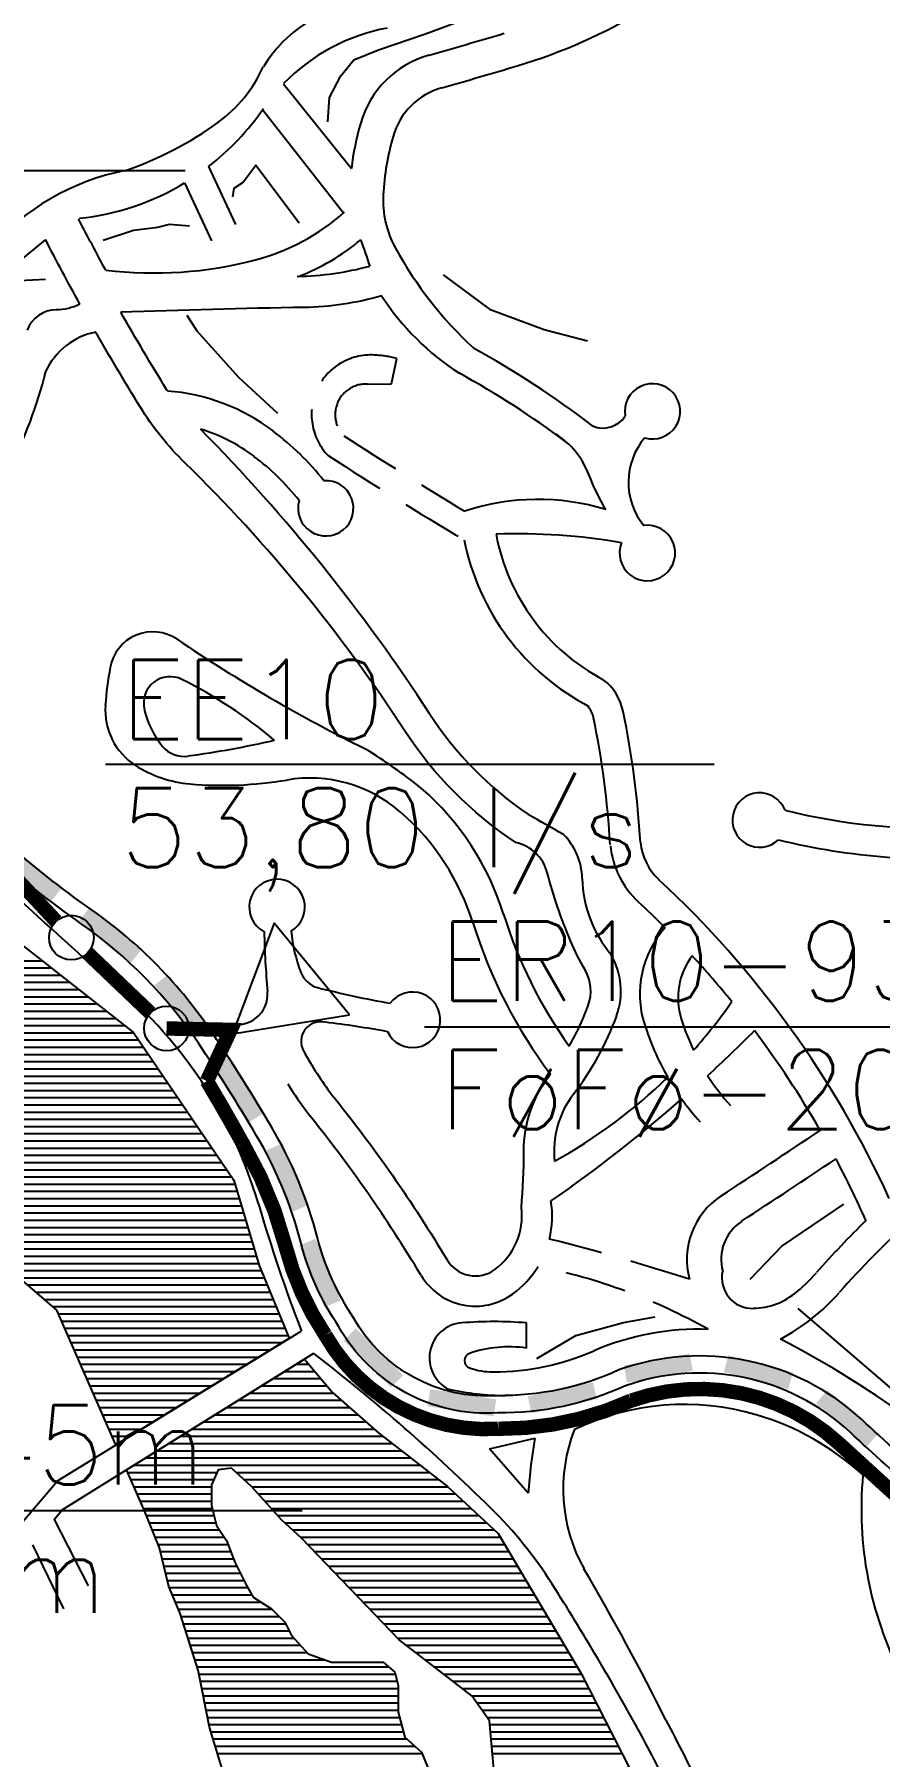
# Model space of a CAD drawing. Extents: x 578289 to 593263, y 7501070 to 7511782.
# Drawn here: x 583790 to 584377, y 7507988 to 7509183 of the extents above; entities that cross this region are included whole.
import ezdxf

# ---------------------------------------------------------------- set-up
doc = ezdxf.new("R2010")
doc.units = 0
doc.header["$LTSCALE"] = 170
doc.header["$MEASUREMENT"] = 0
doc.linetypes.add('HIDDEN', pattern=[0.375, 0.25, -0.125])
doc.layers.get('0').update_dxf_attribs({"linetype": 'CONTINUOUS'})
for name, color, linetype in [('ESTACAO', 5, 'CONTINUOUS'), ('HATCH', 4, 'CONTINUOUS'), ('L-FERREA', 6, 'CONTINUOUS'), ('PROJECAO', 7, 'HIDDEN'), ('RIO', 4, 'CONTINUOUS'), ('RUA', 7, 'CONTINUOUS'), ('TEXTO', 5, 'CONTINUOUS')]:
    doc.layers.add(name, color=color, linetype=linetype)
doc.styles.get("Standard").update_dxf_attribs({"font": 'ROMANSBR.SHX'})

# ---------------------------------------------------------------- blocks, each defined once
blk = doc.blocks.new('*X8')
at = {"color": 0}
for p, q in [((583964, 7508255), (583985, 7508255)), ((583972.1, 7508260), (583980.8, 7508260)), ((583939.9, 7508240), (583997.5, 7508240)), ((583948, 7508245), (583993.3, 7508245)), ((583956, 7508250), (583989.2, 7508250)), ((583923.9, 7508230), (584009, 7508230)), ((583931.9, 7508235), (584003.3, 7508235)), ((583907.8, 7508220), (584020.4, 7508220)), ((583915.8, 7508225), (584014.7, 7508225)), ((583883.7, 7508205), (584038.6, 7508205)), ((583891.8, 7508210), (584032.2, 7508210)), ((583899.8, 7508215), (584026.1, 7508215)), ((583867.7, 7508195), (584051.5, 7508195)), ((583875.7, 7508200), (584045, 7508200)), ((583855, 7508185), (583917.1, 7508185)), ((583857.2, 7508180), (583914.9, 7508180)), ((583859.6, 7508190), (584057.9, 7508190)), ((583930.4, 7508185), (584064.3, 7508185)), ((583935.8, 7508180), (584070.8, 7508180)), ((583859.4, 7508175), (583913.3, 7508175)), ((583861.6, 7508170), (583913.3, 7508170)), ((583941.2, 7508175), (584077.2, 7508175)), ((583945.7, 7508170), (584082.5, 7508170)), ((583863.8, 7508165), (583913.3, 7508165)), ((583865.9, 7508160), (583913.7, 7508160)), ((583950.2, 7508165), (584087.9, 7508165)), ((583954.7, 7508160), (584093.3, 7508160)), ((583868, 7508155), (583915, 7508155)), ((583870.1, 7508150), (583916.2, 7508150)), ((583872.1, 7508145), (583918.8, 7508145)), ((583959.2, 7508155), (584098.7, 7508155)), ((583964.2, 7508150), (584104.1, 7508150)), ((583969.6, 7508145), (584109.4, 7508145)), ((583874.2, 7508140), (583922.1, 7508140)), ((583876.3, 7508135), (583924.7, 7508135)), ((583975.1, 7508140), (584113.6, 7508140)), ((583980, 7508135), (584116.5, 7508135)), ((583877.8, 7508130), (583926.6, 7508130)), ((583879, 7508125), (583928.5, 7508125)), ((583880.2, 7508120), (583930.8, 7508120)), ((583984.8, 7508130), (584119.5, 7508130)), ((583989.6, 7508125), (584122.5, 7508125)), ((583994.4, 7508120), (584125.4, 7508120)), ((583881.4, 7508115), (583933.3, 7508115)), ((583882.6, 7508110), (583935.8, 7508110)), ((583999.2, 7508115), (584128.4, 7508115)), ((584004, 7508110), (584131.4, 7508110)), ((583883.9, 7508105), (583938.4, 7508105)), ((583886, 7508100), (583941.2, 7508100)), ((584008.8, 7508105), (584134.3, 7508105)), ((584013.6, 7508100), (584137.3, 7508100)), ((583888.1, 7508095), (583947.5, 7508095)), ((583890.2, 7508090), (583955.2, 7508090)), ((583892, 7508085), (583960.2, 7508085)), ((584018.4, 7508095), (584140.3, 7508095)), ((584023.2, 7508090), (584143.2, 7508090)), ((584028, 7508085), (584146.2, 7508085)), ((583893.6, 7508080), (583964.7, 7508080)), ((583895.2, 7508075), (583967.2, 7508075)), ((584032.8, 7508080), (584149.2, 7508080)), ((584037.7, 7508075), (584152.1, 7508075)), ((583896.8, 7508070), (583970.4, 7508070)), ((583898.4, 7508065), (583975, 7508065)), ((584042.5, 7508070), (584155.1, 7508070)), ((584048.6, 7508065), (584158.1, 7508065)), ((583900.1, 7508060), (583979.5, 7508060)), ((583901.7, 7508055), (583991.8, 7508055)), ((583903.3, 7508050), (584036.2, 7508050)), ((584055, 7508060), (584161.1, 7508060)), ((584061.5, 7508055), (584164, 7508055)), ((584068, 7508050), (584167, 7508050)), ((583904.5, 7508045), (584040.8, 7508045)), ((583905.5, 7508040), (584042.1, 7508040)), ((584074.4, 7508045), (584169.9, 7508045)), ((584080.9, 7508040), (584172.5, 7508040)), ((583906.5, 7508035), (584042.8, 7508035)), ((583907.5, 7508030), (584042.8, 7508030)), ((583908.5, 7508025), (584042.8, 7508025)), ((584087.4, 7508035), (584175, 7508035)), ((584093.8, 7508030), (584177.6, 7508030)), ((584097.4, 7508025), (584180.1, 7508025)), ((583909.5, 7508020), (584042.8, 7508020)), ((583910.5, 7508015), (584043.8, 7508015)), ((584101, 7508020), (584182.7, 7508020)), ((584104.6, 7508015), (584185.2, 7508015)), ((583911.5, 7508010), (584045.1, 7508010)), ((583912.9, 7508005), (584046.4, 7508005)), ((584106.4, 7508010), (584187.8, 7508010)), ((584106.9, 7508005), (584190.3, 7508005)), ((583914.4, 7508000), (584048.9, 7508000)), ((583915.9, 7507995), (584054.4, 7507995)), ((583917.4, 7507990), (584059.3, 7507990)), ((584107.3, 7508000), (584192.9, 7508000)), ((584107.7, 7507995), (584195.4, 7507995)), ((584108.2, 7507990), (584198, 7507990))]:
    blk.add_line(p, q, dxfattribs=at)
blk = doc.blocks.new('*X9')
at = {"color": 0}
for p, q in [((583528.9, 7508540), (583795.7, 7508540)), ((583534.2, 7508535), (583802.1, 7508535)), ((583539.5, 7508530), (583808.5, 7508530)), ((583544.8, 7508525), (583814.9, 7508525)), ((583550.1, 7508520), (583821.2, 7508520)), ((583555.4, 7508515), (583827.6, 7508515)), ((583560.8, 7508510), (583834, 7508510)), ((583571.4, 7508505), (583840.4, 7508505)), ((583582, 7508500), (583846.8, 7508500)), ((583592.6, 7508495), (583853.1, 7508495)), ((583603.3, 7508490), (583859.3, 7508490)), ((583611.8, 7508485), (583862.7, 7508485)), ((583617.8, 7508480), (583866.1, 7508480)), ((583623.8, 7508475), (583869.5, 7508475)), ((583629.8, 7508470), (583872.9, 7508470)), ((583635.8, 7508465), (583876.3, 7508465)), ((583641.8, 7508460), (583879.7, 7508460)), ((583647.8, 7508455), (583883.1, 7508455)), ((583653.8, 7508450), (583886.5, 7508450)), ((583659.8, 7508445), (583889.9, 7508445)), ((583665.8, 7508440), (583893.3, 7508440)), ((583671.8, 7508435), (583896.7, 7508435)), ((583677.8, 7508430), (583900.1, 7508430)), ((583683.8, 7508425), (583903.5, 7508425)), ((583689.8, 7508420), (583906.8, 7508420)), ((583695.8, 7508415), (583910.2, 7508415)), ((583701.8, 7508410), (583913.6, 7508410)), ((583707.8, 7508405), (583917, 7508405)), ((583713.8, 7508400), (583920.4, 7508400)), ((583719.2, 7508395), (583923.8, 7508395)), ((583723.1, 7508390), (583927.2, 7508390)), ((583727, 7508385), (583929.5, 7508385)), ((583730.9, 7508380), (583931, 7508380)), ((583734.8, 7508375), (583932.5, 7508375)), ((583738.7, 7508370), (583934, 7508370)), ((583742.6, 7508365), (583935.4, 7508365)), ((583746.5, 7508360), (583936.9, 7508360)), ((583750.4, 7508355), (583938.4, 7508355)), ((583754.2, 7508350), (583939.9, 7508350)), ((583758.1, 7508345), (583941.4, 7508345)), ((583762, 7508340), (583942.9, 7508340)), ((583765.9, 7508335), (583944.3, 7508335)), ((583769.8, 7508330), (583945.8, 7508330)), ((583773.9, 7508325), (583947.7, 7508325)), ((583779.7, 7508320), (583949.8, 7508320)), ((583785.5, 7508315), (583951.8, 7508315)), ((583791.4, 7508310), (583953.9, 7508310)), ((583797.2, 7508305), (583956, 7508305)), ((583803, 7508300), (583958, 7508300)), ((583807, 7508295), (583960.1, 7508295)), ((583809.2, 7508290), (583962.2, 7508290)), ((583811.4, 7508285), (583964.2, 7508285)), ((583813.5, 7508280), (583966.3, 7508280)), ((583815.7, 7508275), (583962.5, 7508275)), ((583817.9, 7508270), (583954.3, 7508270)), ((583820.1, 7508265), (583946.2, 7508265)), ((583822.3, 7508260), (583938.1, 7508260)), ((583824.5, 7508255), (583929.9, 7508255)), ((583826.6, 7508250), (583921.8, 7508250)), ((583828.8, 7508245), (583913.6, 7508245)), ((583831, 7508240), (583905.5, 7508240)), ((583833.2, 7508235), (583897.3, 7508235)), ((583835.4, 7508230), (583889.2, 7508230)), ((583837.6, 7508225), (583881, 7508225)), ((583839.7, 7508220), (583872.9, 7508220)), ((583841.9, 7508215), (583864.7, 7508215)), ((583844.1, 7508210), (583856.6, 7508210)), ((583846.3, 7508205), (583848.4, 7508205))]:
    blk.add_line(p, q, dxfattribs=at)
blk = doc.blocks.new('E')
at = {"layer": 'L-FERREA'}
blk.add_solid([(-22.9, -6), (-22.9, 6), (23.4, -6), (23.4, 6)], dxfattribs=at)

msp = doc.modelspace()

# ---------------------------------------------------------------- linework, layer by layer
at = {"layer": 'ESTACAO'}
msp.add_line((584320.1, 7508298.6), (584502.6, 7508141.8), dxfattribs=at)
at = {"layer": 'ESTACAO', "const_width": 10}
for points in [[(583757.6, 7508618.6), (583805.4, 7508567.4)], [(583827.2, 7508545.3), (583870.8, 7508503.7)]]:
    msp.add_lwpolyline(points, dxfattribs=at)
at = {"layer": 'ESTACAO'}
msp.add_lwpolyline([(584008.9, 7508502.5), (583956.7, 7508566.1), (583927.7, 7508489.2)], close=True, dxfattribs=at)
at = {"layer": 'ESTACAO', "linetype": 'HIDDEN', "const_width": 10}
msp.add_lwpolyline([(584477.4, 7508081.1, 0.041585), (584449.7, 7508114.9, -0.009229), (584348.6, 7508205, 0.277803), (584204.5, 7508234.8, -0.1083), (584112.1, 7508215.2, -0.286603), (583992.2, 7508280.2, -0.085052), (583964.5, 7508342, 0.070288), (583935, 7508413, 0.009508), (583910, 7508456.5), (583926.5, 7508492), (583882, 7508493)], format="xyb", dxfattribs=at)
at = {"layer": 'ESTACAO'}
for centre in [(583816, 7508556), (583882, 7508493)]:
    msp.add_circle(centre, 15.5, dxfattribs=at)
at = {"layer": 'L-FERREA'}
for points in [[(584465.5, 7508131.7, -0.0093), (584364.2, 7508221.8, 0.279539), (584195.9, 7508256.1, -0.110513), (584111.4, 7508238.2, -0.290778), (584011.8, 7508292.3, -0.086337), (583986.7, 7508347.7, 0.070288), (583954.8, 7508424.7, 0.013916), (583914.1, 7508489.4, 0.09299), (583829.7, 7508575.6, -0.028199), (583769.5, 7508623, -0.105684), (583739.7, 7508663.3, 0.03046), (583722.8, 7508695.2, -0.06578), (583681.1, 7508789.4, 0.079363), (583645.3, 7508864.7, 0.01663), (583619.3, 7508900), (583453.6, 7509109.7), (583249.2, 7509367.3, -0.202033)], [(584457.3, 7508122.9, -0.009263), (584356.1, 7508213, 0.27867), (584200.4, 7508245, -0.109311), (584111.8, 7508226.2, -0.288416), (584001.6, 7508286, -0.085622), (583975.1, 7508344.7, 0.070288), (583944.5, 7508418.6, 0.013916), (583904.1, 7508482.7, 0.09299), (583822.8, 7508565.7, -0.028199), (583761.6, 7508614, -0.105684), (583728.8, 7508658.3, 0.03046), (583712.6, 7508688.9, -0.06578), (583669.6, 7508786, 0.079363), (583635.4, 7508857.9, 0.01663), (583609.9, 7508892.5), (583444.2, 7509102.2), (583240, 7509359.7, -0.202474)]]:
    msp.add_lwpolyline(points, format="xyb", dxfattribs=at)
at = {"layer": 'PROJECAO'}
for p, q in [((584038.2, 7508940.2), (584041.8, 7508957.9)), ((584021.4, 7508940.1), (584038.2, 7508940.2))]:
    msp.add_line(p, q, dxfattribs=at)
for centre, radius, start, end in [((584023.8, 7508919.1), 41.2, 86.7383, 223.7642), ((584021.2, 7508874), 86.4, 76.2142, 86.7383), ((584020.2, 7508918.9), 21.2, 86.7383, 223.7642), ((585628.5, 7511417.9), 2992.4, 237.1411, 239.0397), ((585628.5, 7511421), 3012.4, 237.1411, 239.2539), ((583754.3, 7506796.1), 1599.9, 72.1471, 75.7668), ((584059.4, 7507930), 406, 60.7506, 78.5835)]:
    msp.add_arc(centre, radius, start, end, dxfattribs=at)
at = {"layer": 'RIO'}
for points in [[(583994, 7509122), (583995, 7509139), (584003, 7509154), (584012, 7509165), (584029, 7509172), (584061, 7509183), (584091, 7509194), (584134, 7509216), (584178, 7509240), (584198, 7509250), (584214, 7509254)], [(583928, 7509070), (583929, 7509076), (583935, 7509080), (583944, 7509092), (583974, 7509052)], [(583838, 7509040), (583859, 7509047), (583876, 7509049), (583884, 7509051), (583898, 7509050)], [(583736, 7508919), (583731, 7508953), (583733, 7508969), (583735, 7508976), (583740, 7508986), (583750, 7508998), (583765, 7509009), (583780, 7509012), (583798, 7509013)], [(584074, 7509016), (584106, 7508992), (584144, 7508978), (584174, 7508970)], [(583896, 7508988), (583903, 7508977), (583932, 7508945), (583959, 7508920)], [(584287, 7508319), (584309, 7508342), (584352, 7508371)], [(584139, 7508264), (584166, 7508280), (584199, 7508289), (584221, 7508293)], [(583927.6, 7507956.4), (583911.9, 7508008.3), (583904, 7508047.7), (583891.4, 7508087), (583883.5, 7508105.9), (583877.2, 7508132.7), (583866.2, 7508159.5), (583854.3, 7508186.7), (583977.8, 7508263.6), (583997.4, 7508240.2), (584029.2, 7508212.3), (584076.9, 7508175.2), (584112, 7508142.6), (584169.7, 7508045.4), (584226.3, 7507934.5)], [(584110.9, 7507958.4), (584106.2, 7508012.7), (584093.8, 7508030), (584043.5, 7508068.9), (583975.7, 7508139.4), (583961.8, 7508152.1), (583941, 7508175.2), (583927.1, 7508188), (583917.9, 7508186.8), (583913.3, 7508176.4), (583913.3, 7508162), (583916.7, 7508148.1), (583923.7, 7508137.7), (583929.4, 7508122.7), (583937.5, 7508106.5), (583942.2, 7508098.4), (583954.9, 7508090.3), (583964.1, 7508081.1), (583968.8, 7508071.8), (583980.3, 7508059.1), (583996.5, 7508053.3), (584016.2, 7508053.3), (584032.4, 7508053.3), (584040.5, 7508046.4), (584042.8, 7508037.1), (584042.8, 7508018.7), (584047.4, 7508001.3), (584059, 7507990.9), (584063.6, 7507979.4)]]:
    msp.add_lwpolyline(points, dxfattribs=at)
msp.add_lwpolyline([(583846.8, 7508204), (583805.9, 7508297.6), (583773.4, 7508325.4), (583718.2, 7508396.4), (583609.2, 7508487.2), (583560.6, 7508510.1), (583520.9, 7508547.6), (583367.9, 7508729.5), (583365, 7508735.2), (583502.5, 7508817.1), (583511, 7508803.6), (583526.8, 7508782), (583557.7, 7508746.8), (583733.3, 7508601.5), (583757.6, 7508569.8), (583859.1, 7508490.3), (583928.7, 7508387.8), (583946.2, 7508328.6), (583966.9, 7508278.6), (583967.3, 7508278)], close=True, dxfattribs=at)
at = {"layer": 'RUA', "linetype": 'CONTINUOUS'}
for p, q in [((583963.2, 7509148.5), (584010.3, 7509089.6)), ((583948.7, 7509130.6), (584004.8, 7509058.9)), ((583911.1, 7509091.1), (583929.9, 7509050.9)), ((583894.4, 7509079.7), (583913.2, 7509039.5)), ((583694, 7508955), (583798.1, 7509040.1)), ((584131.8, 7508271.2), (584131.8, 7508288.7)), ((583806.4, 7508179.2), (583975.5, 7508283)), ((583809.6, 7508158.9), (583984.2, 7508267.6)), ((584106.2, 7508201.4), (584137.6, 7508208.7)), ((584137.6, 7508208.7), (584134.7, 7508190.3)), ((584132.9, 7508170.6), (584106.2, 7508201.4)), ((584134.7, 7508190.3), (584132.9, 7508170.6)), ((583760, 7508124.9), (583806.4, 7508179.2)), ((583804, 7508152.3), (583809.6, 7508158.9)), ((583804, 7508152.3), (583827.6, 7508106.3)), ((583788.9, 7508134.6), (583810.4, 7508090.4))]:
    msp.add_line(p, q, dxfattribs=at)
for points in [[(583839.8, 7509019.2, -0.005905), (583821, 7509054.7, -0.007313)], [(583821.9, 7508995.6, -0.007313), (583798.1, 7509040.1)], [(583882.7, 7508935.3, -0.001087), (583882.3, 7508935.9, -0.00923), (583850.3, 7508990, -0.008721)], [(584161.4, 7508480.6, 0.043785), (584174.6, 7508509, 0.223345), (584172.4, 7508533.6, -0.033153), (584162.3, 7508553.8, -0.034332), (584146.1, 7508601.3, 0.283057), (584124.3, 7508622, -0.103106), (584047.1, 7508699.7, 0.055094), (583894.9, 7508885.3, -0.060937), (583863.6, 7508924.4, -0.008721), (583832.9, 7508976.1)], [(583977.2, 7508477.2, 0.036198), (583996.7, 7508447, -0.035292), (584076.7, 7508332.4, 0.441441), (584109.7, 7508325.7, 0.273939), (584128.2, 7508368.7, 0.023179), (584129.9, 7508407.8, -0.167446), (584147.8, 7508460.4, 0.001407), (584148.4, 7508461.2, 0.223345)]]:
    msp.add_lwpolyline(points, format="xyb", dxfattribs=at)
for centre, radius, start, end in [((584015.8, 7509525.6), 380.8, 286.7119, 315.874), ((584031.3, 7509109.9), 96.3, 98.1622, 148.4842), ((584059.3, 7509055.7), 133.6, 100.4103, 135.9668), ((583278.9, 7511972.2), 2911.7, 285.6464, 286.7119), ((583862, 7509199.2), 95.4, 305.8699, 335.905), ((584082.7, 7509102.2), 68.7, 105.6464, 164.3144), ((583282.3, 7511968.8), 2931.7, 285.6464, 286.7119), ((584086.1, 7509098.8), 48.7, 105.6464, 164.3144), ((583802.6, 7509231.9), 177.8, 307.6229, 325.532), ((583772.9, 7509322.4), 247.6, 288.914, 305.8699), ((584218.3, 7509064.1), 209.6, 164.3144, 173.0028), ((584221.7, 7509060.7), 189.6, 164.3144, 176.7491), ((583886.2, 7508922.6), 168.9, 101.2716, 138.9387), ((583802.6, 7509231.9), 177.8, 276.1623, 301.1109), ((584101.1, 7509067.6), 68.8, 176.7491, 208.8749), ((583906, 7509170.4), 149, 284.6493, 311.9204), ((583920.8, 7509154.2), 149, 290.6945, 310.1049), ((583628.5, 7508894.4), 414.8, 17.9088, 20.5852), ((584283.5, 7509168.2), 277.1, 208.8749, 227.1062), ((583873.5, 7509294.6), 277.4, 263.0236, 284.6493), ((583968.7, 7509224.3), 209.5, 271.0917, 285.0532), ((583805, 7509030.2), 38.4, 270.6555, 296.0451), ((584141.3, 7500396.8), 8598.1, 91.09169, 91.93964), ((583973.5, 7509202.9), 209.5, 271.0917, 286.0082), ((584184.1, 7509100.7), 182.3, 212.9937, 237.1452), ((583805.7, 7508970), 21.7, 90.6555, 159.6415), ((583842.5, 7508928.1), 49, 101.3385, 154.9316), ((583780.9, 7508393.6), 652.1, 52.5243, 61.216), ((583507.8, 7509020), 299, 332.142, 346.219), ((583780.9, 7508393.6), 632.1, 53.2513, 61.216), ((583871.9, 7508795.9), 139.8, 53.0256, 85.5359), ((584219.2, 7508921.2), 19.2, 253.7293, 189.6535), ((583871.9, 7508795.9), 117.8, 53.0256, 73.4064), ((583006.6, 7508021.9), 1262.8, 33.0779, 44.6137), ((584184.9, 7508927.9), 18.3, 246.5399, 327.312), ((583839.9, 7508753.4), 192.9, 38.3329, 53.0256), ((584122.4, 7508857.7), 56.1, 20.484, 58.2254), ((584250.3, 7508872), 47.8, 139.7642, 218.8619), ((583839.9, 7508753.4), 170.9, 38.2784, 53.0256), ((583992.5, 7508853.9), 19.2, 163.6689, 93.8431), ((584308.1, 7508927.1), 142.2, 200.484, 211.4003), ((584139.7, 7508701.1), 159, 72.7975, 108.5716), ((584215.6, 7508822.9), 19.3, 158.1577, 97.2802), ((584252.5, 7508864.8), 167.3, 191.2751, 242.4937), ((584126.1, 7508417.2), 419, 80.1643, 92.1151), ((584252.5, 7508862.5), 144.3, 190.6145, 242.1551), ((583872.5, 7508738.1), 30.1, 55.8707, 169.6951), ((584508.7, 7509676.7), 1103.8, 235.8707, 243.723), ((584092.1, 7508698.1), 253.3, 169.6951, 175.6837), ((583884.5, 7508718.7), 18.4, 63.516, 192.5703), ((583748.5, 7508445.7), 323.4, 49.8537, 63.516), ((584162.4, 7508705.4), 37.2, 11.5874, 52.4577), ((584162.4, 7508705.4), 16.2, 11.5874, 52.4577), ((583884.9, 7508713.8), 45.4, 175.6837, 237.4769), ((583926, 7508727.9), 61, 192.5703, 219.7051), ((584272.1, 7508846), 247.4, 213.0387, 235.808), ((583571, 7508584.1), 619.9, 3.3842, 11.5874), ((583571, 7508584.1), 640.9, 3.3842, 11.5874), ((583894.2, 7508701.5), 19.7, 219.7051, 277.8196), ((583799.2, 7509393.3), 717.9, 277.8196, 282.6937), ((583826.1, 7508369.3), 372.1, 51.3039, 58.5829), ((583905.4, 7508745.9), 83.5, 237.4769, 265.0636), ((583921.2, 7508929.6), 267.9, 265.0636, 279.5145), ((583981.4, 7508570.8), 95.9, 49.003, 99.5145), ((583933.5, 7508515.7), 190.9, 17.2546, 49.003), ((584293.5, 7508637.6), 18.9, 20.9314, 313.5867), ((583933.5, 7508515.7), 168.9, 17.2546, 49.003), ((582962.8, 7506550.4), 2396.2, 60.0944, 60.7666), ((584417.1, 7509077.2), 445.6, 256.2533, 272.5503), ((584125.7, 7508596.1), 44.7, 1.3793, 44.6256), ((584251.4, 7508626.2), 40.8, 185.9546, 227.206), ((584417.1, 7509077.2), 466.6, 256.2986, 275.096), ((584251.4, 7508626.2), 61.8, 185.9546, 227.206), ((560938.4, 7483404), 33995.4, 47.66234, 47.82841), ((583958.7, 7508577.2), 19.3, 300.4276, 242.3295), ((584255.4, 7508599.2), 85, 181.3793, 220.2778), ((583752.8, 7508087.7), 693, 24.4882, 47.206), ((583752.8, 7508087.7), 672, 45.0047, 47.206), ((584422.2, 7508667.5), 342.8, 197.2546, 216.9953), ((584422.2, 7508667.5), 320.8, 197.2546, 215.6174), ((584279.7, 7508516.8), 69.3, 138.2445, 197.3431), ((584541.2, 7508571), 591.5, 181.0491, 185.0887), ((584072.5, 7508570.2), 104.5, 185.2426, 201.7902), ((584147.3, 7508518.9), 50, 340.0176, 30.3781), ((584285.2, 7508514.1), 48.3, 142.6411, 197.3431), ((583752.8, 7508087.7), 672, 39.1093, 42.6882), ((583643.3, 7508282.2), 315.3, 16.4242, 52.7082), ((583991.3, 7508537.7), 17, 201.7902, 254.2732), ((583931.1, 7508516.7), 21, 251.908, 5.0887), ((584165.1, 7509224.8), 725.7, 255.7699, 259.8513), ((584052.7, 7508499), 19.3, 205.2327, 143.534), ((583974.9, 7508720.6), 365.1, 318.332, 325.0796), ((583989, 7508484), 13.7, 76.3406, 209.883), ((583911.5, 7507821.5), 680.6, 79.5268, 83.1881), ((584006.3, 7508570.2), 200.1, 322.1769, 340.0176), ((584389.3, 7508551.1), 184.1, 197.3431, 209.942), ((584394.8, 7508548.3), 163.1, 197.3431, 205.5685), ((583573.1, 7509204), 1010.7, 312.6213, 315.1786), ((583752.8, 7508087.7), 672, 29.8578, 36.9446), ((584195.2, 7508597.1), 269.8, 211.8988, 217.1864), ((583974.9, 7508720.6), 365.1, 298.8807, 314.2623), ((584394.8, 7508548.3), 163.1, 212.6279, 221.8453), ((583573.1, 7509204), 1010.7, 304.7223, 311.2468), ((584215.1, 7508408.1), 64.2, 142.1769, 186.4417), ((584389.3, 7508551.1), 184.1, 215.4961, 221.8453), ((583225.9, 7507823.7), 970.2, 30.8736, 38.9779), ((580338.9, 7514397.2), 7188.4, 303.12242, 303.7799), ((580341.6, 7514397.2), 7209.4, 303.12242, 303.74638), ((583752.8, 7508087.7), 672, 23.877, 27.9298), ((585095.2, 7508710.2), 1198.4, 196.4242, 200.8849), ((584082.6, 7508362.8), 67, 346.278, 9.0963), ((584295.6, 7508332.7), 52.6, 123.1224, 195.1433), ((584298.4, 7508332.7), 31.6, 123.1224, 195.1433), ((584822.2, 7507893.3), 651.5, 134.28, 138.6691), ((584822.2, 7507893.3), 630.5, 132.3252, 138.6691), ((584082.6, 7508362.8), 67, 306.1481, 328.6451), ((584288.6, 7508320), 21.3, 167.988, 270.749), ((584240.5, 7508404.9), 123.2, 308.6342, 318.6691), ((584096.3, 7508344.1), 43.8, 210.8736, 306.1481), ((584288.3, 7508346.5), 47.7, 270.749, 310.9673), ((584240.5, 7508404.9), 144.2, 297.8742, 318.6691), ((584088.8, 7508264.4), 24.4, 94.7205, 242.6451), ((584109.3, 7508016.1), 273.5, 85.2795, 94.7205), ((584251.4, 7508099.5), 184.8, 87.9979, 113.1754), ((583960.9, 7507614.1), 748.7, 45.2132, 62.3842), ((583147.2, 7507186.5), 1367.2, 45.4133, 52.2527), ((584094, 7508262.5), 5.34, 108.9784, 251.0216), ((584119.6, 7508188.1), 84, 81.6436, 108.9784), ((584108.6, 7508428.7), 174, 270.066, 293.7313), ((584108.7, 7508305.4), 50.7, 251.0216, 270.066), ((584119.7, 7508433.5), 195.3, 257.5501, 269.2719), ((584241.4, 7508055.8), 176.3, 73.5902, 115.6746), ((584238, 7508044.4), 188.2, 47.4708, 73.5902), ((584270.3, 7508173.4), 113.1, 158.5809, 209.2973), ((584616.8, 7508159.3), 252.7, 174.6, 207.0795), ((583896.8, 7507947), 299.4, 32.393, 45.4133), ((582588.8, 7507192.5), 1833.6, 26.5842, 30.3187), ((582552.3, 7507093.9), 1891.7, 28.7356, 32.393), ((583589, 7507662.3), 729.4, 24.4251, 28.7356), ((583589, 7507662.3), 709.4, 24.4251, 28.7356)]:
    msp.add_arc(centre, radius, start, end, dxfattribs=at)
at = {"layer": 'TEXTO'}
for p, q in [((583207.4, 7509088.2), (583895, 7509088.2)), ((583839.6, 7508676.4), (584261.9, 7508676.4)), ((584061.1, 7508494.1), (584588.5, 7508494.1)), ((583491.9, 7508158.6), (583976.1, 7508158.6))]:
    msp.add_line(p, q, dxfattribs=at)

# ---------------------------------------------------------------- block references
at = {"layer": 'HATCH'}
for name in ['*X9', '*X8']:
    msp.add_blockref(name, (0, 0), dxfattribs=at)
at = {"layer": 'L-FERREA'}
for p, rotation in [((583787.5, 7508599.9), 140.9592911000484), ((583843.4, 7508557.8), 141.1888962851266), ((583892.8, 7508508.3), 128.6987598124193), ((583932.1, 7508450.5), 121.9890110094923), ((583966.1, 7508389.3), 113.4545918841975), ((583988.6, 7508323.1), 112.1014169364766), ((584025.7, 7508264.2), 135.3086754103578), ((584223.5, 7508257.3), 190.1946356057212), ((584292.9, 7508254.4), 165.0697966254682), ((584087.2, 7508233.2), 171.196450613963), ((584156.8, 7508236.8), 192.2539991121603), ((584354.5, 7508222.4), 139.9449576452153)]:
    msp.add_blockref('E', p, dxfattribs=dict(at, rotation=rotation))

# ---------------------------------------------------------------- texts
at = {"layer": 'TEXTO'}
for s, p in [('EE10', (583849.7, 7508693.8)), ('53,80 l/s', (583849.7, 7508604.8)), ('ER10-930m', (584071, 7508512.1)), ('F%%248F%%248-200mm', (584071, 7508423.1)), ('CT2-345m', (583501.9, 7508176.6)), ('%%237 500mm', (583501.9, 7508087.6))]:
    msp.add_text(s, height=55, dxfattribs=at).set_placement(p)

doc.saveas('drawing.dxf')
